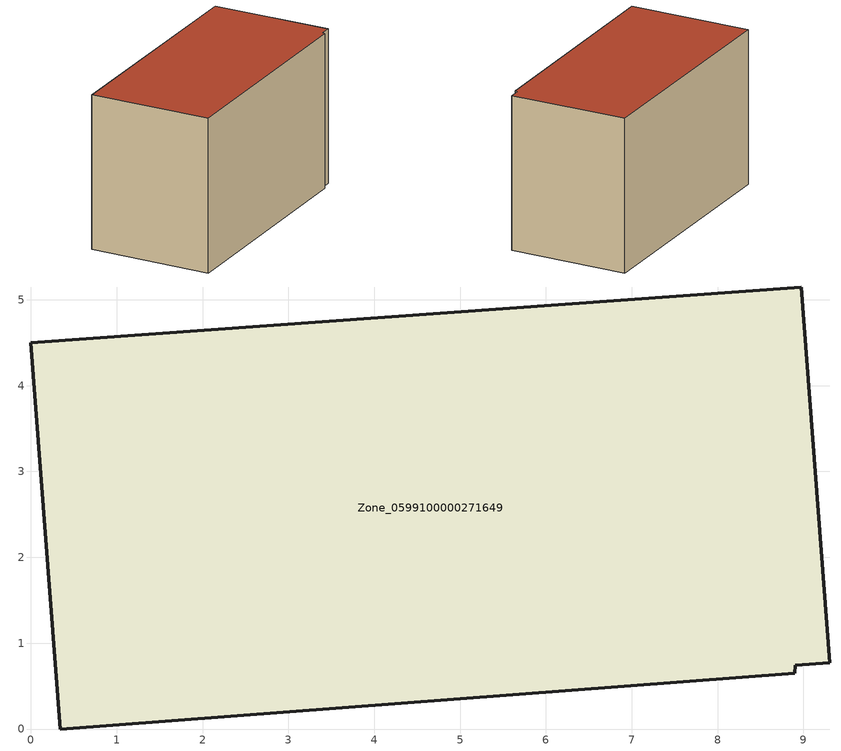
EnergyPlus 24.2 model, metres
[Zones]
Zone_0599100000271649
 floor ground (C_G): 9.3,0.77 8.91,0.74 8.9,0.65 0.34,0 0,4.5 8.98,5.15 z0
 wall outside (C_F): 9.3,0.77 8.98,5.15 0,4.5 0.34,0 8.9,0.65 8.91,0.74 9.3,0.77 z0:5.74
 roof outside (C_R): 8.91,0.74 9.3,0.77 8.98,5.15 0,4.5 0.34,0 8.9,0.65 z5.74
[BUILDING]
Pand.0599100000271649: North Axis=0; Terrain=City; Loads Convergence Tolerance Value=0.04; Temperature Convergence Tolerance Value=0.4; Solar Distribution=FullExterior; Maximum Number of Warmup Days=25; Minimum Number of Warmup Days=1
[Site:Location]
Rotterdam.The.Hague.AP_ZH_NLD Design_Conditions: Latitude=51.96; Longitude=4.45; Time Zone=1; Elevation=-4.5
[SITE:GROUNDTEMPERATURE:BUILDINGSURFACE]
18, 18, 18, 18, 18, 18, 18, 18, 18, 18, 18, 18
[MATERIAL] Thermal Absorptance=0.9; Solar Absorptance=0.7; Visible Absorptance=0.7
Name | Roughness | Thickness | Conductivity | Density | Specific Heat
G.TC.1946-1964 | MediumSmooth | 0.15 | 1 | 540 | 1210
F.TC.1946-1964 | Rough | 0.3 | 0.857143 | 1920 | 840
R.TC.1946-1964 | MediumRough | 0.2 | 0.235294 | 1500 | 1000
[CONSTRUCTION]
C_G: G.TC.1946-1964
C_F: F.TC.1946-1964
C_R: R.TC.1946-1964
[ZONE]
Zone_0599100000271649: Type=1; Multiplier=1; Ceiling Height=Autocalculate; Volume=Autocalculate; Floor Area=autocalculate; Part of Total Floor Area=Yes
[ZONEINFILTRATION:DESIGNFLOWRATE]
Infil_Zone_0599100000271649: Zone or ZoneList or Space or SpaceList=Zone_0599100000271649; Schedule=AlwaysOn; Design Flow Rate Calculation Method=Flow/Area; Flow Rate per Floor Area=0.003; Constant Term Coefficient=1; Temperature Term Coefficient=0; Velocity Term Coefficient=0; Velocity Squared Term Coefficient=0
[HVACTEMPLATE:ZONE:IDEALLOADSAIRSYSTEM]
Zone_0599100000271649: Maximum Heating Supply Air Temperature=50; Minimum Cooling Supply Air Temperature=13; Maximum Heating Supply Air Humidity Ratio=0.0156; Minimum Cooling Supply Air Humidity Ratio=0.0077; Heating Limit=NoLimit; Cooling Limit=NoLimit; Dehumidification Control Type=ConstantSensibleHeatRatio; Cooling Sensible Heat Ratio=0.7; Dehumidification Setpoint=60; Humidification Control Type=None; Humidification Setpoint=30; Outdoor Air Method=None; Outdoor Air Flow Rate per Person=0.00944; Outdoor Air Flow Rate per Zone Floor Area=0; Outdoor Air Flow Rate per Zone=0; Demand Controlled Ventilation Type=None; Outdoor Air Economizer Type=NoEconomizer; Heat Recovery Type=None; Sensible Heat Recovery Effectiveness=0.7; Latent Heat Recovery Effectiveness=0.65
[ZONECONTROL:THERMOSTAT]
ThermostatControl_Zone_0599100000271649: Zone or ZoneList=Zone_0599100000271649; Control Type Schedule=DualSetpointControlType; Control 1=Thermostat_Zone_0599100000271649; Temperature Difference Between Cutout And Setpoint=0
[THERMOSTATSETPOINT:DUALSETPOINT]
Thermostat_Zone_0599100000271649: Heating Setpoint Temperature Schedule=HeatingSetpoint_Zone_0599100000271649; Cooling Setpoint Temperature Schedule=CoolingSetpoint_Zone_0599100000271649
[SCHEDULE:COMPACT]
HeatingSetpoint_Zone_0599100000271649: Through: 12/31, For: AllDays, Until: 24:00, 21
CoolingSetpoint_Zone_0599100000271649: Through: 12/31, For: AllDays, Until: 24:00, 24
DualSetpointControlType: Through: 12/31, For: AllDays, Until: 24:00, 4
AlwaysOn: Through: 12/31, For: AllDays, Until: 24:00, 1
